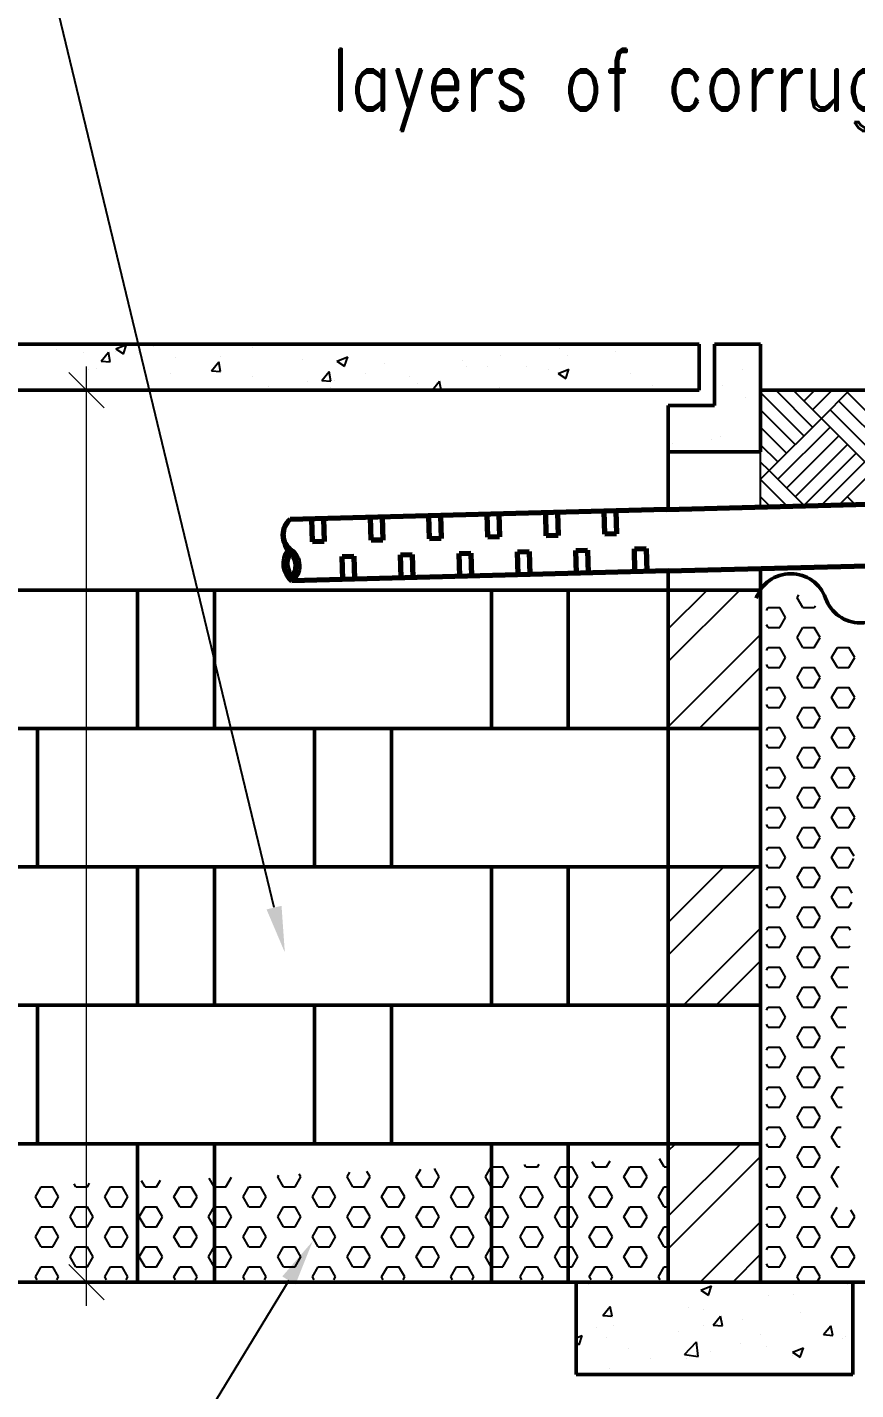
# Model space of a CAD drawing. Header units: inches. Extents: x 23 to 2032867, y 13 to 664695.
# Drawn here: x 1246951 to 1249156, y 499411 to 503039 of the extents above; entities that cross this region are included whole.
import ezdxf

# ---------------------------------------------------------------- set-up
doc = ezdxf.new("R2010")
doc.units = ezdxf.units.IN
doc.header["$MEASUREMENT"] = 0
for name, color, linetype, lineweight in [('DIMINT', 4, 'Continuous', 0), ('PIPES', 1, 'Continuous', 70), ('TXT2', 7, 'Continuous', 0), ('WALLS', 7, 'Continuous', 50)]:
    doc.layers.add(name, color=color, linetype=linetype, lineweight=lineweight)
doc.styles.add('TXT1', font='romand__.ttf', dxfattribs={"width": 0.8, "height": 100})

msp = doc.modelspace()

# ---------------------------------------------------------------- linework, layer by layer
for p, q in [((1247607.507, 500694.526), (1246956.715, 503398.71)), ((1249017.994, 501950.959), (1248902.689, 502066.264)), ((1249041.159, 501974.124), (1248942.877, 502072.406)), ((1249064.324, 501997.288), (1248989.206, 502072.406)), ((1248994.83, 502066.783), (1249000.453, 502072.406)), ((1249017.994, 502043.618), (1249046.782, 502072.406)), ((1249041.159, 502020.453), (1249093.112, 502072.406)), ((1249064.324, 501997.288), (1249139.442, 502072.406)), ((1249272.807, 501927.794), (1249133.819, 502066.783)), ((1249249.643, 501904.629), (1249110.654, 502043.618)), ((1248994.83, 501927.794), (1248902.689, 502019.935)), ((1248925.335, 501858.299), (1249064.324, 501997.288)), ((1249203.313, 501858.299), (1249064.324, 501997.288)), ((1249226.478, 501881.464), (1249087.489, 502020.453)), ((1248971.665, 501904.629), (1248902.689, 501973.605)), ((1248948.5, 501835.135), (1249087.489, 501974.124)), ((1248971.665, 501811.97), (1249110.654, 501950.959)), ((1248948.5, 501881.464), (1248902.689, 501927.275)), ((1248994.83, 501788.805), (1249133.819, 501927.794)), ((1248902.689, 501761.315), (1248902.689, 501908.606)), ((1248925.335, 501858.299), (1248902.689, 501880.946)), ((1249017.994, 501765.64), (1249156.983, 501904.629)), ((1249064.229, 501765.545), (1249180.148, 501881.464)), ((1248902.689, 501835.653), (1248925.335, 501858.299)), ((1249019.267, 501764.368), (1248925.335, 501858.299)), ((1249111.804, 501766.791), (1249203.313, 501858.299)), ((1248974.12, 501763.185), (1248902.689, 501834.616)), ((1248928.972, 501762.003), (1248902.689, 501788.286)), ((1249154.709, 501767.914), (1249133.819, 501788.805)), ((1248656.989, 501436.733), (1248760.312, 501540.056)), ((1248656.989, 501349.864), (1248847.181, 501540.056)), ((1248656.989, 501176.128), (1248902.689, 501421.828)), ((1248739.235, 501171.506), (1248902.689, 501334.96)), ((1248656.989, 500654.92), (1248805.025, 500802.956)), ((1248656.989, 500568.052), (1248891.893, 500802.956)), ((1248697.079, 500434.406), (1248902.689, 500640.016)), ((1248783.947, 500434.406), (1248902.689, 500553.148)), ((1247646.877, 499701.698), (1246989.058, 498620.025))]:
    msp.add_line(p, q)
at = {"color": 0}
for p, q in [((1247027.408, 502181.78), (1247027.408, 502181.78)), ((1247101.539, 502173.96), (1247101.539, 502173.96)), ((1247146.92, 502150.051), (1247166.662, 502173.578)), ((1247171.408, 502147.906), (1247166.674, 502173.575)), ((1247184.26, 502176.072), (1247184.26, 502176.072)), ((1247186.401, 502182.761), (1247215.074, 502193.768)), ((1247186.401, 502182.761), (1247206.771, 502169.022)), ((1247206.783, 502169.018), (1247215.086, 502193.764)), ((1247246.009, 502172.544), (1247246.009, 502172.544)), ((1247286.775, 502189.568), (1247286.775, 502189.568)), ((1247551.144, 502185.417), (1247551.144, 502185.417)), ((1248366.588, 502184.399), (1248366.588, 502184.399)), ((1248517.52, 502175.584), (1248517.52, 502175.584)), ((1248598.888, 502194.384), (1248598.888, 502194.384)), ((1247146.92, 502150.051), (1247171.397, 502147.91)), ((1247344.303, 502159.201), (1247344.303, 502159.201)), ((1247440.638, 502124.354), (1247460.38, 502147.881)), ((1247465.127, 502122.209), (1247460.392, 502147.877)), ((1247464.609, 502163.308), (1247464.609, 502163.308)), ((1247683.209, 502154.072), (1247683.209, 502154.072)), ((1247774.906, 502149.965), (1247803.578, 502160.972)), ((1247774.906, 502149.965), (1247795.275, 502136.226)), ((1247795.287, 502136.222), (1247803.59, 502160.967)), ((1247901.81, 502144.835), (1247901.81, 502144.835)), ((1248108.983, 502150.485), (1248108.983, 502150.485)), ((1248120.41, 502135.599), (1248120.41, 502135.599)), ((1248175.947, 502134.848), (1248175.947, 502134.848)), ((1248211.497, 502163.981), (1248211.497, 502163.981)), ((1248278.706, 502134.591), (1248278.706, 502134.591)), ((1248388.636, 502165.551), (1248388.636, 502165.551)), ((1247113.751, 502126.774), (1247113.751, 502126.774)), ((1247134.051, 502130.368), (1247134.051, 502130.368)), ((1247332.351, 502117.538), (1247332.351, 502117.538)), ((1247440.638, 502124.354), (1247465.115, 502122.213)), ((1247550.951, 502108.302), (1247550.951, 502108.302)), ((1247695.272, 502096.019), (1247695.272, 502096.019)), ((1247734.356, 502098.657), (1247754.098, 502122.184)), ((1247734.356, 502098.657), (1247758.833, 502096.516)), ((1247758.845, 502096.512), (1247754.11, 502122.18)), ((1247769.552, 502099.066), (1247769.552, 502099.066)), ((1247850.363, 502116.437), (1247850.363, 502116.437)), ((1247969.106, 502108.632), (1247969.106, 502108.632)), ((1248028.074, 502072.96), (1248047.816, 502096.487)), ((1248052.269, 502072.406), (1248047.828, 502096.483)), ((1248339.01, 502126.363), (1248339.01, 502126.363)), ((1248363.41, 502117.169), (1248392.083, 502128.176)), ((1248363.41, 502117.169), (1248383.78, 502103.43)), ((1248383.791, 502103.425), (1248392.095, 502128.171)), ((1248557.61, 502117.127), (1248557.61, 502117.127)), ((1248854.457, 502126.665), (1248854.457, 502126.665)), ((1247147.392, 502072.406), (1247149.528, 502074.632)), ((1247149.798, 502072.406), (1247149.54, 502074.627)), ((1247592.758, 502082.522), (1247592.758, 502082.522)), ((1247758.854, 502079.799), (1247758.854, 502079.799)), ((1247988.152, 502089.829), (1247988.152, 502089.829)), ((1248028.074, 502072.96), (1248034.409, 502072.406)), ((1248039.891, 502093.598), (1248039.891, 502093.598)), ((1248206.752, 502080.593), (1248206.752, 502080.593)), ((1248615.643, 502085.672), (1248615.643, 502085.672)), ((1248800.75, 502084.28), (1248800.75, 502084.28)), ((1248862.553, 502052.884), (1248862.553, 502052.884)), ((1248667.359, 501929.338), (1248667.359, 501929.338)), ((1248772.035, 501942.365), (1248772.035, 501942.365)), ((1248795.77, 501947.96), (1248795.77, 501947.96)), ((1248999.506, 501519.989), (1249004.075, 501527.904)), ((1249014.862, 501493.392), (1248999.506, 501519.989)), ((1248918.22, 501485.589), (1248922.725, 501493.392)), ((1248922.725, 501493.392), (1248953.437, 501493.392)), ((1248968.793, 501466.794), (1248953.437, 501493.392)), ((1249014.862, 501493.392), (1249045.575, 501493.392)), ((1249045.575, 501493.392), (1249048.437, 501498.348)), ((1248922.725, 501440.196), (1248918.22, 501447.998)), ((1248953.437, 501440.196), (1248968.793, 501466.794)), ((1248922.725, 501440.196), (1248953.437, 501440.196)), ((1248999.506, 501413.598), (1249014.862, 501440.196)), ((1249014.862, 501387), (1248999.506, 501413.598)), ((1249014.862, 501440.196), (1249045.575, 501440.196)), ((1249060.931, 501413.598), (1249045.575, 501440.196)), ((1249045.575, 501387), (1249060.931, 501413.598)), ((1248918.22, 501379.198), (1248922.725, 501387)), ((1248922.725, 501387), (1248953.437, 501387)), ((1248968.793, 501360.402), (1248953.437, 501387)), ((1249014.862, 501387), (1249045.575, 501387)), ((1249091.643, 501360.402), (1249107, 501387)), ((1249107, 501387), (1249137.712, 501387)), ((1249153.068, 501360.402), (1249137.712, 501387)), ((1248922.725, 501333.805), (1248918.22, 501341.607)), ((1248922.725, 501333.805), (1248953.437, 501333.805)), ((1248953.437, 501333.805), (1248968.793, 501360.402)), ((1248999.506, 501307.207), (1249014.862, 501333.805)), ((1249014.862, 501333.805), (1249045.575, 501333.805)), ((1249060.931, 501307.207), (1249045.575, 501333.805)), ((1249107, 501333.805), (1249091.643, 501360.402)), ((1249107, 501333.805), (1249137.712, 501333.805)), ((1249137.712, 501333.805), (1249153.068, 501360.402)), ((1249014.862, 501280.609), (1248999.506, 501307.207)), ((1249045.575, 501280.609), (1249060.931, 501307.207)), ((1248918.22, 501272.807), (1248922.725, 501280.609)), ((1248922.725, 501280.609), (1248953.437, 501280.609)), ((1248968.793, 501254.011), (1248953.437, 501280.609)), ((1249014.862, 501280.609), (1249045.575, 501280.609)), ((1249091.643, 501254.011), (1249107, 501280.609)), ((1249107, 501280.609), (1249137.712, 501280.609)), ((1249153.068, 501254.011), (1249137.712, 501280.609)), ((1248922.725, 501227.413), (1248918.22, 501235.215)), ((1248922.725, 501227.413), (1248953.437, 501227.413)), ((1248953.437, 501227.413), (1248968.793, 501254.011)), ((1248999.506, 501200.816), (1249014.862, 501227.413)), ((1249014.862, 501227.413), (1249045.575, 501227.413)), ((1249060.931, 501200.816), (1249045.575, 501227.413)), ((1249107, 501227.413), (1249091.643, 501254.011)), ((1249107, 501227.413), (1249137.712, 501227.413)), ((1249137.712, 501227.413), (1249153.068, 501254.011)), ((1249014.862, 501174.218), (1248999.506, 501200.816)), ((1249045.575, 501174.218), (1249060.931, 501200.816)), ((1248918.22, 501166.416), (1248922.725, 501174.218)), ((1248922.725, 501174.218), (1248953.437, 501174.218)), ((1248968.793, 501147.62), (1248953.437, 501174.218)), ((1249014.862, 501174.218), (1249045.575, 501174.218)), ((1249091.643, 501147.62), (1249107, 501174.218)), ((1249107, 501174.218), (1249137.712, 501174.218)), ((1249153.068, 501147.62), (1249137.712, 501174.218)), ((1248922.725, 501121.022), (1248918.22, 501128.824)), ((1248922.725, 501121.022), (1248953.437, 501121.022)), ((1248953.437, 501121.022), (1248968.793, 501147.62)), ((1248999.506, 501094.424), (1249014.862, 501121.022)), ((1249014.862, 501121.022), (1249045.575, 501121.022)), ((1249060.931, 501094.424), (1249045.575, 501121.022)), ((1249107, 501121.022), (1249091.643, 501147.62)), ((1249107, 501121.022), (1249137.712, 501121.022)), ((1249137.712, 501121.022), (1249153.068, 501147.62)), ((1249014.862, 501067.827), (1248999.506, 501094.424)), ((1249045.575, 501067.827), (1249060.931, 501094.424)), ((1248918.22, 501060.025), (1248922.725, 501067.827)), ((1248922.725, 501067.827), (1248953.437, 501067.827)), ((1248968.793, 501041.229), (1248953.437, 501067.827)), ((1249014.862, 501067.827), (1249045.575, 501067.827)), ((1249091.643, 501041.229), (1249107, 501067.827)), ((1249107, 501067.827), (1249137.712, 501067.827)), ((1249153.068, 501041.229), (1249137.712, 501067.827)), ((1248922.725, 501014.631), (1248918.22, 501022.433)), ((1248922.725, 501014.631), (1248953.437, 501014.631)), ((1248953.437, 501014.631), (1248968.793, 501041.229)), ((1248999.506, 500988.033), (1249014.862, 501014.631)), ((1249014.862, 501014.631), (1249045.575, 501014.631)), ((1249060.931, 500988.033), (1249045.575, 501014.631)), ((1249107, 501014.631), (1249091.643, 501041.229)), ((1249107, 501014.631), (1249137.712, 501014.631)), ((1249137.712, 501014.631), (1249153.068, 501041.229)), ((1249014.862, 500961.435), (1248999.506, 500988.033)), ((1249045.575, 500961.435), (1249060.931, 500988.033)), ((1248918.22, 500953.633), (1248922.725, 500961.435)), ((1248922.725, 500961.435), (1248953.437, 500961.435)), ((1248968.793, 500934.838), (1248953.437, 500961.435)), ((1248953.437, 500908.24), (1248968.793, 500934.838)), ((1249014.862, 500961.435), (1249045.575, 500961.435)), ((1249091.643, 500934.838), (1249107, 500961.435)), ((1249107, 500908.24), (1249091.643, 500934.838)), ((1249107, 500961.435), (1249137.712, 500961.435)), ((1249153.068, 500934.838), (1249137.712, 500961.435)), ((1249137.712, 500908.24), (1249153.068, 500934.838)), ((1248922.725, 500908.24), (1248918.22, 500916.042)), ((1248922.725, 500908.24), (1248953.437, 500908.24)), ((1248999.506, 500881.642), (1249014.862, 500908.24)), ((1249014.862, 500908.24), (1249045.575, 500908.24)), ((1249060.931, 500881.642), (1249045.575, 500908.24)), ((1249107, 500908.24), (1249137.712, 500908.24)), ((1249014.862, 500855.044), (1248999.506, 500881.642)), ((1249045.575, 500855.044), (1249060.931, 500881.642)), ((1248918.22, 500847.242), (1248922.725, 500855.044)), ((1248922.725, 500855.044), (1248953.437, 500855.044)), ((1248968.793, 500828.446), (1248953.437, 500855.044)), ((1248953.437, 500801.849), (1248968.793, 500828.446)), ((1249014.862, 500855.044), (1249045.575, 500855.044)), ((1249091.643, 500828.446), (1249107, 500855.044)), ((1249107, 500801.849), (1249091.643, 500828.446)), ((1249107, 500855.044), (1249137.712, 500855.044)), ((1249151.428, 500831.288), (1249137.712, 500855.044)), ((1248922.725, 500801.849), (1248918.22, 500809.651)), ((1248922.725, 500801.849), (1248953.437, 500801.849)), ((1248999.506, 500775.251), (1249014.862, 500801.849)), ((1249014.862, 500801.849), (1249045.575, 500801.849)), ((1249060.931, 500775.251), (1249045.575, 500801.849)), ((1249107, 500801.849), (1249137.712, 500801.849)), ((1249137.712, 500801.849), (1249151.132, 500825.093)), ((1249014.862, 500748.653), (1248999.506, 500775.251)), ((1249045.575, 500748.653), (1249060.931, 500775.251)), ((1248918.22, 500740.851), (1248922.725, 500748.653)), ((1248922.725, 500748.653), (1248953.437, 500748.653)), ((1248968.793, 500722.055), (1248953.437, 500748.653)), ((1248953.437, 500695.457), (1248968.793, 500722.055)), ((1249014.862, 500748.653), (1249045.575, 500748.653)), ((1249091.643, 500722.055), (1249107, 500748.653)), ((1249107, 500695.457), (1249091.643, 500722.055)), ((1249107, 500748.653), (1249137.712, 500748.653)), ((1249146.738, 500733.021), (1249137.712, 500748.653)), ((1248922.725, 500695.457), (1248918.22, 500703.259)), ((1248922.725, 500695.457), (1248953.437, 500695.457)), ((1248999.506, 500668.86), (1249014.862, 500695.457)), ((1249014.862, 500695.457), (1249045.575, 500695.457)), ((1249060.931, 500668.86), (1249045.575, 500695.457)), ((1249107, 500695.457), (1249137.712, 500695.457)), ((1249137.712, 500695.457), (1249145.596, 500709.113)), ((1249014.862, 500642.262), (1248999.506, 500668.86)), ((1249045.575, 500642.262), (1249060.931, 500668.86)), ((1248918.22, 500634.46), (1248922.725, 500642.262)), ((1248922.725, 500642.262), (1248953.437, 500642.262)), ((1248968.793, 500615.664), (1248953.437, 500642.262)), ((1248953.437, 500589.066), (1248968.793, 500615.664)), ((1249014.862, 500642.262), (1249045.575, 500642.262)), ((1249091.643, 500615.664), (1249107, 500642.262)), ((1249107, 500589.066), (1249091.643, 500615.664)), ((1249107, 500642.262), (1249137.712, 500642.262)), ((1249142.047, 500634.753), (1249137.712, 500642.262)), ((1248922.725, 500589.066), (1248918.22, 500596.868)), ((1248922.725, 500589.066), (1248953.437, 500589.066)), ((1248999.506, 500562.468), (1249014.862, 500589.066)), ((1249014.862, 500589.066), (1249045.575, 500589.066)), ((1249060.931, 500562.468), (1249045.575, 500589.066)), ((1249107, 500589.066), (1249137.712, 500589.066)), ((1249137.712, 500589.066), (1249140.061, 500593.134)), ((1248918.22, 500528.068), (1248922.725, 500535.871)), ((1248922.725, 500535.871), (1248953.437, 500535.871)), ((1248968.793, 500509.273), (1248953.437, 500535.871)), ((1249014.862, 500535.871), (1248999.506, 500562.468)), ((1249014.862, 500535.871), (1249045.575, 500535.871)), ((1249045.575, 500535.871), (1249060.931, 500562.468)), ((1249091.643, 500509.273), (1249107, 500535.871)), ((1249107, 500535.871), (1249137.328, 500535.871)), ((1248953.437, 500482.675), (1248968.793, 500509.273)), ((1249107, 500482.675), (1249091.643, 500509.273)), ((1248922.725, 500482.675), (1248918.22, 500490.477)), ((1248922.725, 500482.675), (1248953.437, 500482.675)), ((1248999.506, 500456.077), (1249014.862, 500482.675)), ((1249014.862, 500482.675), (1249045.575, 500482.675)), ((1249060.931, 500456.077), (1249045.575, 500482.675)), ((1249107, 500482.675), (1249134.789, 500482.675)), ((1248918.22, 500421.677), (1248922.725, 500429.479)), ((1248922.725, 500429.479), (1248953.437, 500429.479)), ((1248968.793, 500402.881), (1248953.437, 500429.479)), ((1249014.862, 500429.479), (1248999.506, 500456.077)), ((1249014.862, 500429.479), (1249045.575, 500429.479)), ((1249045.575, 500429.479), (1249060.931, 500456.077)), ((1249091.643, 500402.881), (1249107, 500429.479)), ((1249107, 500429.479), (1249132.25, 500429.479)), ((1248953.437, 500376.284), (1248968.793, 500402.881)), ((1249107, 500376.284), (1249091.643, 500402.881)), ((1248922.725, 500376.284), (1248918.22, 500384.086)), ((1248922.725, 500376.284), (1248953.437, 500376.284)), ((1248999.506, 500349.686), (1249014.862, 500376.284)), ((1249014.862, 500376.284), (1249045.575, 500376.284)), ((1249060.931, 500349.686), (1249045.575, 500376.284)), ((1249107, 500376.284), (1249129.71, 500376.284)), ((1248918.22, 500315.286), (1248922.725, 500323.088)), ((1248922.725, 500323.088), (1248953.437, 500323.088)), ((1248968.793, 500296.49), (1248953.437, 500323.088)), ((1249014.862, 500323.088), (1248999.506, 500349.686)), ((1249014.862, 500323.088), (1249045.575, 500323.088)), ((1249045.575, 500323.088), (1249060.931, 500349.686)), ((1249091.643, 500296.49), (1249107, 500323.088)), ((1249107, 500323.088), (1249127.171, 500323.088)), ((1248953.437, 500269.892), (1248968.793, 500296.49)), ((1249107, 500269.892), (1249091.643, 500296.49)), ((1248922.725, 500269.892), (1248918.22, 500277.694)), ((1248922.725, 500269.892), (1248953.437, 500269.892)), ((1248999.506, 500243.295), (1249014.862, 500269.892)), ((1249014.862, 500269.892), (1249045.575, 500269.892)), ((1249060.931, 500243.295), (1249045.575, 500269.892)), ((1249107, 500269.892), (1249124.632, 500269.892)), ((1248918.22, 500208.895), (1248922.725, 500216.697)), ((1248922.725, 500216.697), (1248953.437, 500216.697)), ((1248968.793, 500190.099), (1248953.437, 500216.697)), ((1249014.862, 500216.697), (1248999.506, 500243.295)), ((1249014.862, 500216.697), (1249045.575, 500216.697)), ((1249045.575, 500216.697), (1249060.931, 500243.295)), ((1249091.643, 500190.099), (1249107, 500216.697)), ((1249107, 500216.697), (1249122.093, 500216.697)), ((1248953.437, 500163.501), (1248968.793, 500190.099)), ((1249107, 500163.501), (1249091.643, 500190.099)), ((1248922.725, 500163.501), (1248918.22, 500171.303)), ((1248922.725, 500163.501), (1248953.437, 500163.501)), ((1248999.506, 500136.903), (1249014.862, 500163.501)), ((1249014.862, 500110.306), (1248999.506, 500136.903)), ((1249014.862, 500163.501), (1249045.575, 500163.501)), ((1249060.931, 500136.903), (1249045.575, 500163.501)), ((1249045.575, 500110.306), (1249060.931, 500136.903)), ((1249107, 500163.501), (1249119.554, 500163.501)), ((1248918.22, 500102.504), (1248922.725, 500110.306)), ((1248922.725, 500110.306), (1248953.437, 500110.306)), ((1248968.793, 500083.708), (1248953.437, 500110.306)), ((1249014.862, 500110.306), (1249045.575, 500110.306)), ((1249091.643, 500083.708), (1249107, 500110.306)), ((1249107, 500110.306), (1249117.015, 500110.306)), ((1248656.989, 499873.107), (1248849.738, 500065.856)), ((1248656.989, 500046.843), (1248676.002, 500065.856)), ((1248922.725, 500057.11), (1248918.22, 500064.912)), ((1248953.437, 500057.11), (1248968.793, 500083.708)), ((1249107, 500057.11), (1249091.643, 500083.708)), ((1248656.989, 499786.239), (1248902.689, 500031.939)), ((1248922.725, 500057.11), (1248953.437, 500057.11)), ((1248999.506, 500030.512), (1249014.862, 500057.11)), ((1249014.862, 500003.914), (1248999.506, 500030.512)), ((1249014.862, 500057.11), (1249045.575, 500057.11)), ((1249060.931, 500030.512), (1249045.575, 500057.11)), ((1249045.575, 500003.914), (1249060.931, 500030.512)), ((1249107, 500057.11), (1249114.476, 500057.11)), ((1247863.143, 499977.317), (1247854.501, 499992.285)), ((1247985.993, 499977.317), (1247998.166, 499998.4)), ((1248047.418, 499977.317), (1248034.356, 499999.941)), ((1248170.268, 499977.317), (1248185.625, 500003.914)), ((1248185.625, 500003.914), (1248216.337, 500003.914)), ((1248231.693, 499977.317), (1248216.337, 500003.914)), ((1248277.762, 500003.914), (1248274.163, 500010.149)), ((1248277.762, 500003.914), (1248308.475, 500003.914)), ((1248308.475, 500003.914), (1248313.029, 500011.803)), ((1248354.543, 499977.317), (1248369.9, 500003.914)), ((1248369.9, 500003.914), (1248400.612, 500003.914)), ((1248415.968, 499977.317), (1248400.612, 500003.914)), ((1248462.037, 500003.914), (1248454.017, 500017.805)), ((1248462.037, 500003.914), (1248492.75, 500003.914)), ((1248492.75, 500003.914), (1248501.947, 500019.845)), ((1248538.818, 499977.317), (1248554.175, 500003.914)), ((1248554.175, 500003.914), (1248584.887, 500003.914)), ((1248600.243, 499977.317), (1248584.887, 500003.914)), ((1248646.312, 500003.914), (1248633.872, 500025.461)), ((1248646.312, 500003.914), (1248651.226, 500003.914)), ((1248918.22, 499996.112), (1248922.725, 500003.914)), ((1248922.725, 500003.914), (1248953.437, 500003.914)), ((1248968.793, 499977.317), (1248953.437, 500003.914)), ((1249014.862, 500003.914), (1249045.575, 500003.914)), ((1249091.643, 499977.317), (1249107, 500003.914)), ((1249107, 500003.914), (1249111.937, 500003.914)), ((1247079.975, 499950.719), (1247075.131, 499959.109)), ((1247110.687, 499950.719), (1247116.549, 499960.872)), ((1247264.25, 499950.719), (1247254.986, 499966.765)), ((1247294.962, 499950.719), (1247305.467, 499968.913)), ((1247448.525, 499950.719), (1247434.84, 499974.421)), ((1247479.237, 499950.719), (1247494.385, 499976.955)), ((1247617.443, 499977.317), (1247620.33, 499982.317)), ((1247632.8, 499950.719), (1247617.443, 499977.317)), ((1247663.512, 499950.719), (1247678.868, 499977.317)), ((1247678.868, 499977.317), (1247674.647, 499984.629)), ((1247801.718, 499977.317), (1247809.248, 499990.358)), ((1247817.075, 499950.719), (1247801.718, 499977.317)), ((1247847.787, 499950.719), (1247863.143, 499977.317)), ((1248001.35, 499950.719), (1247985.993, 499977.317)), ((1248032.062, 499950.719), (1248047.418, 499977.317)), ((1248185.625, 499950.719), (1248170.268, 499977.317)), ((1248216.337, 499950.719), (1248231.693, 499977.317)), ((1248369.9, 499950.719), (1248354.543, 499977.317)), ((1248400.612, 499950.719), (1248415.968, 499977.317)), ((1248554.175, 499950.719), (1248538.818, 499977.317)), ((1248584.887, 499950.719), (1248600.243, 499977.317)), ((1248922.725, 499950.719), (1248918.22, 499958.521)), ((1248953.437, 499950.719), (1248968.793, 499977.317)), ((1249107, 499950.719), (1249091.643, 499977.317)), ((1246972.481, 499924.121), (1246987.837, 499950.719)), ((1246987.837, 499897.523), (1246972.481, 499924.121)), ((1246987.837, 499950.719), (1247018.55, 499950.719)), ((1247033.906, 499924.121), (1247018.55, 499950.719)), ((1247018.55, 499897.523), (1247033.906, 499924.121)), ((1247079.975, 499950.719), (1247110.687, 499950.719)), ((1247156.756, 499924.121), (1247172.112, 499950.719)), ((1247172.112, 499897.523), (1247156.756, 499924.121)), ((1247172.112, 499950.719), (1247202.825, 499950.719)), ((1247218.181, 499924.121), (1247202.825, 499950.719)), ((1247202.825, 499897.523), (1247218.181, 499924.121)), ((1247264.25, 499950.719), (1247294.962, 499950.719)), ((1247341.031, 499924.121), (1247356.387, 499950.719)), ((1247356.387, 499897.523), (1247341.031, 499924.121)), ((1247356.387, 499950.719), (1247387.1, 499950.719)), ((1247402.456, 499924.121), (1247387.1, 499950.719)), ((1247387.1, 499897.523), (1247402.456, 499924.121)), ((1247448.525, 499950.719), (1247479.237, 499950.719)), ((1247525.306, 499924.121), (1247540.662, 499950.719)), ((1247540.662, 499897.523), (1247525.306, 499924.121)), ((1247540.662, 499950.719), (1247571.375, 499950.719)), ((1247586.731, 499924.121), (1247571.375, 499950.719)), ((1247571.375, 499897.523), (1247586.731, 499924.121)), ((1247632.8, 499950.719), (1247663.512, 499950.719)), ((1247709.581, 499924.121), (1247724.937, 499950.719)), ((1247724.937, 499897.523), (1247709.581, 499924.121)), ((1247724.937, 499950.719), (1247755.65, 499950.719)), ((1247771.006, 499924.121), (1247755.65, 499950.719)), ((1247755.65, 499897.523), (1247771.006, 499924.121)), ((1247817.075, 499950.719), (1247847.787, 499950.719)), ((1247893.856, 499924.121), (1247909.212, 499950.719)), ((1247909.212, 499897.523), (1247893.856, 499924.121)), ((1247909.212, 499950.719), (1247939.925, 499950.719)), ((1247955.281, 499924.121), (1247939.925, 499950.719)), ((1247939.925, 499897.523), (1247955.281, 499924.121)), ((1248001.35, 499950.719), (1248032.062, 499950.719)), ((1248078.131, 499924.121), (1248093.487, 499950.719)), ((1248093.487, 499897.523), (1248078.131, 499924.121)), ((1248093.487, 499950.719), (1248124.2, 499950.719)), ((1248139.556, 499924.121), (1248124.2, 499950.719)), ((1248124.2, 499897.523), (1248139.556, 499924.121)), ((1248185.625, 499950.719), (1248216.337, 499950.719)), ((1248262.406, 499924.121), (1248277.762, 499950.719)), ((1248277.762, 499897.523), (1248262.406, 499924.121)), ((1248277.762, 499950.719), (1248308.475, 499950.719)), ((1248323.831, 499924.121), (1248308.475, 499950.719)), ((1248308.475, 499897.523), (1248323.831, 499924.121)), ((1248369.9, 499950.719), (1248400.612, 499950.719)), ((1248446.681, 499924.121), (1248462.037, 499950.719)), ((1248462.037, 499897.523), (1248446.681, 499924.121)), ((1248462.037, 499950.719), (1248492.75, 499950.719)), ((1248508.106, 499924.121), (1248492.75, 499950.719)), ((1248492.75, 499897.523), (1248508.106, 499924.121)), ((1248554.175, 499950.719), (1248584.887, 499950.719)), ((1248630.956, 499924.121), (1248646.312, 499950.719)), ((1248646.312, 499897.523), (1248630.956, 499924.121)), ((1248646.312, 499950.719), (1248651.226, 499950.719)), ((1248922.725, 499950.719), (1248953.437, 499950.719)), ((1248999.506, 499924.121), (1249014.862, 499950.719)), ((1249014.862, 499897.523), (1248999.506, 499924.121)), ((1249014.862, 499950.719), (1249045.575, 499950.719)), ((1249060.931, 499924.121), (1249045.575, 499950.719)), ((1249045.575, 499897.523), (1249060.931, 499924.121)), ((1249107, 499950.719), (1249109.398, 499950.719)), ((1246987.837, 499897.523), (1247018.55, 499897.523)), ((1247064.618, 499870.925), (1247079.975, 499897.523)), ((1247079.975, 499897.523), (1247110.687, 499897.523)), ((1247126.043, 499870.925), (1247110.687, 499897.523)), ((1247172.112, 499897.523), (1247202.825, 499897.523)), ((1247248.893, 499870.925), (1247264.25, 499897.523)), ((1247264.25, 499897.523), (1247294.962, 499897.523)), ((1247310.318, 499870.925), (1247294.962, 499897.523)), ((1247356.387, 499897.523), (1247387.1, 499897.523)), ((1247433.168, 499870.925), (1247448.525, 499897.523)), ((1247448.525, 499897.523), (1247479.237, 499897.523)), ((1247494.593, 499870.925), (1247479.237, 499897.523)), ((1247540.662, 499897.523), (1247571.375, 499897.523)), ((1247617.443, 499870.925), (1247632.8, 499897.523)), ((1247632.8, 499897.523), (1247663.512, 499897.523)), ((1247678.868, 499870.925), (1247663.512, 499897.523)), ((1247724.937, 499897.523), (1247755.65, 499897.523)), ((1247801.718, 499870.925), (1247817.075, 499897.523)), ((1247817.075, 499897.523), (1247847.787, 499897.523)), ((1247863.143, 499870.925), (1247847.787, 499897.523)), ((1247909.212, 499897.523), (1247939.925, 499897.523)), ((1247985.993, 499870.925), (1248001.35, 499897.523)), ((1248001.35, 499897.523), (1248032.062, 499897.523)), ((1248047.418, 499870.925), (1248032.062, 499897.523)), ((1248093.487, 499897.523), (1248124.2, 499897.523)), ((1248170.268, 499870.925), (1248185.625, 499897.523)), ((1248185.625, 499897.523), (1248216.337, 499897.523)), ((1248231.693, 499870.925), (1248216.337, 499897.523)), ((1248277.762, 499897.523), (1248308.475, 499897.523)), ((1248354.543, 499870.925), (1248369.9, 499897.523)), ((1248369.9, 499897.523), (1248400.612, 499897.523)), ((1248415.968, 499870.925), (1248400.612, 499897.523)), ((1248462.037, 499897.523), (1248492.75, 499897.523)), ((1248538.818, 499870.925), (1248554.175, 499897.523)), ((1248554.175, 499897.523), (1248584.887, 499897.523)), ((1248600.243, 499870.925), (1248584.887, 499897.523)), ((1248646.312, 499897.523), (1248651.226, 499897.523)), ((1248918.22, 499889.721), (1248922.725, 499897.523)), ((1248922.725, 499897.523), (1248953.437, 499897.523)), ((1248968.793, 499870.925), (1248953.437, 499897.523)), ((1249014.862, 499897.523), (1249045.575, 499897.523)), ((1249091.643, 499870.925), (1249106.847, 499897.258)), ((1249153.068, 499870.925), (1249142.463, 499889.294)), ((1247079.975, 499844.328), (1247064.618, 499870.925)), ((1247110.687, 499844.328), (1247126.043, 499870.925)), ((1247264.25, 499844.328), (1247248.893, 499870.925)), ((1247294.962, 499844.328), (1247310.318, 499870.925)), ((1247448.525, 499844.328), (1247433.168, 499870.925)), ((1247479.237, 499844.328), (1247494.593, 499870.925)), ((1247632.8, 499844.328), (1247617.443, 499870.925)), ((1247663.512, 499844.328), (1247678.868, 499870.925)), ((1247817.075, 499844.328), (1247801.718, 499870.925)), ((1247847.787, 499844.328), (1247863.143, 499870.925)), ((1248001.35, 499844.328), (1247985.993, 499870.925)), ((1248032.062, 499844.328), (1248047.418, 499870.925)), ((1248185.625, 499844.328), (1248170.268, 499870.925)), ((1248216.337, 499844.328), (1248231.693, 499870.925)), ((1248369.9, 499844.328), (1248354.543, 499870.925)), ((1248400.612, 499844.328), (1248415.968, 499870.925)), ((1248554.175, 499844.328), (1248538.818, 499870.925)), ((1248584.887, 499844.328), (1248600.243, 499870.925)), ((1248741.792, 499697.306), (1248902.689, 499858.203)), ((1248922.725, 499844.328), (1248918.22, 499852.13)), ((1248953.437, 499844.328), (1248968.793, 499870.925)), ((1249107, 499844.328), (1249091.643, 499870.925)), ((1249137.712, 499844.328), (1249153.068, 499870.925)), ((1246972.481, 499817.73), (1246987.837, 499844.328)), ((1246987.837, 499791.132), (1246972.481, 499817.73)), ((1246987.837, 499844.328), (1247018.55, 499844.328)), ((1247033.906, 499817.73), (1247018.55, 499844.328)), ((1247018.55, 499791.132), (1247033.906, 499817.73)), ((1247079.975, 499844.328), (1247110.687, 499844.328)), ((1247156.756, 499817.73), (1247172.112, 499844.328)), ((1247172.112, 499791.132), (1247156.756, 499817.73)), ((1247172.112, 499844.328), (1247202.825, 499844.328)), ((1247218.181, 499817.73), (1247202.825, 499844.328)), ((1247202.825, 499791.132), (1247218.181, 499817.73)), ((1247264.25, 499844.328), (1247294.962, 499844.328)), ((1247341.031, 499817.73), (1247356.387, 499844.328)), ((1247356.387, 499791.132), (1247341.031, 499817.73)), ((1247356.387, 499844.328), (1247387.1, 499844.328)), ((1247402.456, 499817.73), (1247387.1, 499844.328)), ((1247387.1, 499791.132), (1247402.456, 499817.73)), ((1247448.525, 499844.328), (1247479.237, 499844.328)), ((1247525.306, 499817.73), (1247540.662, 499844.328)), ((1247540.662, 499791.132), (1247525.306, 499817.73)), ((1247540.662, 499844.328), (1247571.375, 499844.328)), ((1247586.731, 499817.73), (1247571.375, 499844.328)), ((1247571.375, 499791.132), (1247586.731, 499817.73)), ((1247632.8, 499844.328), (1247663.512, 499844.328)), ((1247709.581, 499817.73), (1247724.937, 499844.328)), ((1247724.937, 499791.132), (1247709.581, 499817.73)), ((1247724.937, 499844.328), (1247755.65, 499844.328)), ((1247771.006, 499817.73), (1247755.65, 499844.328)), ((1247755.65, 499791.132), (1247771.006, 499817.73)), ((1247817.075, 499844.328), (1247847.787, 499844.328)), ((1247893.856, 499817.73), (1247909.212, 499844.328)), ((1247909.212, 499791.132), (1247893.856, 499817.73)), ((1247909.212, 499844.328), (1247939.925, 499844.328)), ((1247955.281, 499817.73), (1247939.925, 499844.328)), ((1247939.925, 499791.132), (1247955.281, 499817.73)), ((1248001.35, 499844.328), (1248032.062, 499844.328)), ((1248078.131, 499817.73), (1248093.487, 499844.328)), ((1248093.487, 499791.132), (1248078.131, 499817.73)), ((1248093.487, 499844.328), (1248124.2, 499844.328)), ((1248139.556, 499817.73), (1248124.2, 499844.328)), ((1248124.2, 499791.132), (1248139.556, 499817.73)), ((1248185.625, 499844.328), (1248216.337, 499844.328)), ((1248262.406, 499817.73), (1248277.762, 499844.328)), ((1248277.762, 499791.132), (1248262.406, 499817.73)), ((1248277.762, 499844.328), (1248308.475, 499844.328)), ((1248323.831, 499817.73), (1248308.475, 499844.328)), ((1248308.475, 499791.132), (1248323.831, 499817.73)), ((1248369.9, 499844.328), (1248400.612, 499844.328)), ((1248446.681, 499817.73), (1248462.037, 499844.328)), ((1248462.037, 499791.132), (1248446.681, 499817.73)), ((1248462.037, 499844.328), (1248492.75, 499844.328)), ((1248508.106, 499817.73), (1248492.75, 499844.328)), ((1248492.75, 499791.132), (1248508.106, 499817.73)), ((1248554.175, 499844.328), (1248584.887, 499844.328)), ((1248630.956, 499817.73), (1248646.312, 499844.328)), ((1248646.312, 499791.132), (1248630.956, 499817.73)), ((1248646.312, 499844.328), (1248651.226, 499844.328)), ((1248922.725, 499844.328), (1248953.437, 499844.328)), ((1248999.506, 499817.73), (1249014.862, 499844.328)), ((1249014.862, 499791.132), (1248999.506, 499817.73)), ((1249014.862, 499844.328), (1249045.575, 499844.328)), ((1249060.931, 499817.73), (1249045.575, 499844.328)), ((1249045.575, 499791.132), (1249060.931, 499817.73)), ((1249107, 499844.328), (1249137.712, 499844.328)), ((1246987.837, 499791.132), (1247018.55, 499791.132)), ((1247064.618, 499764.534), (1247079.975, 499791.132)), ((1247079.975, 499791.132), (1247110.687, 499791.132)), ((1247126.043, 499764.534), (1247110.687, 499791.132)), ((1247172.112, 499791.132), (1247202.825, 499791.132)), ((1247248.893, 499764.534), (1247264.25, 499791.132)), ((1247264.25, 499791.132), (1247294.962, 499791.132)), ((1247310.318, 499764.534), (1247294.962, 499791.132)), ((1247356.387, 499791.132), (1247387.1, 499791.132)), ((1247433.168, 499764.534), (1247448.525, 499791.132)), ((1247448.525, 499791.132), (1247479.237, 499791.132)), ((1247494.593, 499764.534), (1247479.237, 499791.132)), ((1247540.662, 499791.132), (1247571.375, 499791.132)), ((1247617.443, 499764.534), (1247632.8, 499791.132)), ((1247632.8, 499791.132), (1247663.512, 499791.132)), ((1247678.868, 499764.534), (1247663.512, 499791.132)), ((1247724.937, 499791.132), (1247755.65, 499791.132)), ((1247801.718, 499764.534), (1247817.075, 499791.132)), ((1247817.075, 499791.132), (1247847.787, 499791.132)), ((1247863.143, 499764.534), (1247847.787, 499791.132)), ((1247909.212, 499791.132), (1247939.925, 499791.132)), ((1247985.993, 499764.534), (1248001.35, 499791.132)), ((1248001.35, 499791.132), (1248032.062, 499791.132)), ((1248047.418, 499764.534), (1248032.062, 499791.132)), ((1248093.487, 499791.132), (1248124.2, 499791.132)), ((1248170.268, 499764.534), (1248185.625, 499791.132)), ((1248185.625, 499791.132), (1248216.337, 499791.132)), ((1248231.693, 499764.534), (1248216.337, 499791.132)), ((1248277.762, 499791.132), (1248308.475, 499791.132)), ((1248354.543, 499764.534), (1248369.9, 499791.132)), ((1248369.9, 499791.132), (1248400.612, 499791.132)), ((1248415.968, 499764.534), (1248400.612, 499791.132)), ((1248462.037, 499791.132), (1248492.75, 499791.132)), ((1248538.818, 499764.534), (1248554.175, 499791.132)), ((1248554.175, 499791.132), (1248584.887, 499791.132)), ((1248600.243, 499764.534), (1248584.887, 499791.132)), ((1248646.312, 499791.132), (1248651.226, 499791.132)), ((1248918.22, 499783.33), (1248922.725, 499791.132)), ((1248922.725, 499791.132), (1248953.437, 499791.132)), ((1248968.793, 499764.534), (1248953.437, 499791.132)), ((1249014.862, 499791.132), (1249045.575, 499791.132)), ((1249091.643, 499764.534), (1249107, 499791.132)), ((1249107, 499791.132), (1249137.712, 499791.132)), ((1249153.068, 499764.534), (1249137.712, 499791.132)), ((1246972.481, 499711.339), (1246987.837, 499737.936)), ((1246987.837, 499737.936), (1247018.55, 499737.936)), ((1247033.906, 499711.339), (1247018.55, 499737.936)), ((1247079.975, 499737.936), (1247064.618, 499764.534)), ((1247079.975, 499737.936), (1247110.687, 499737.936)), ((1247110.687, 499737.936), (1247126.043, 499764.534)), ((1247156.756, 499711.339), (1247172.112, 499737.936)), ((1247172.112, 499737.936), (1247202.825, 499737.936)), ((1247218.181, 499711.339), (1247202.825, 499737.936)), ((1247264.25, 499737.936), (1247248.893, 499764.534)), ((1247264.25, 499737.936), (1247294.962, 499737.936)), ((1247294.962, 499737.936), (1247310.318, 499764.534)), ((1247341.031, 499711.339), (1247356.387, 499737.936)), ((1247356.387, 499737.936), (1247387.1, 499737.936)), ((1247402.456, 499711.339), (1247387.1, 499737.936)), ((1247448.525, 499737.936), (1247433.168, 499764.534)), ((1247448.525, 499737.936), (1247479.237, 499737.936)), ((1247479.237, 499737.936), (1247494.593, 499764.534)), ((1247525.306, 499711.339), (1247540.662, 499737.936)), ((1247540.662, 499737.936), (1247571.375, 499737.936)), ((1247586.731, 499711.339), (1247571.375, 499737.936)), ((1247632.8, 499737.936), (1247617.443, 499764.534)), ((1247632.8, 499737.936), (1247663.512, 499737.936)), ((1247663.512, 499737.936), (1247678.868, 499764.534)), ((1247709.581, 499711.339), (1247724.937, 499737.936)), ((1247724.937, 499737.936), (1247755.65, 499737.936)), ((1247771.006, 499711.339), (1247755.65, 499737.936)), ((1247817.075, 499737.936), (1247801.718, 499764.534)), ((1247817.075, 499737.936), (1247847.787, 499737.936)), ((1247847.787, 499737.936), (1247863.143, 499764.534)), ((1247893.856, 499711.339), (1247909.212, 499737.936)), ((1247909.212, 499737.936), (1247939.925, 499737.936)), ((1247955.281, 499711.339), (1247939.925, 499737.936)), ((1248001.35, 499737.936), (1247985.993, 499764.534)), ((1248001.35, 499737.936), (1248032.062, 499737.936)), ((1248032.062, 499737.936), (1248047.418, 499764.534)), ((1248078.131, 499711.339), (1248093.487, 499737.936)), ((1248093.487, 499737.936), (1248124.2, 499737.936)), ((1248139.556, 499711.339), (1248124.2, 499737.936)), ((1248185.625, 499737.936), (1248170.268, 499764.534)), ((1248185.625, 499737.936), (1248216.337, 499737.936)), ((1248216.337, 499737.936), (1248231.693, 499764.534)), ((1248262.406, 499711.339), (1248277.762, 499737.936)), ((1248277.762, 499737.936), (1248308.475, 499737.936)), ((1248323.831, 499711.339), (1248308.475, 499737.936)), ((1248369.9, 499737.936), (1248354.543, 499764.534)), ((1248369.9, 499737.936), (1248400.612, 499737.936)), ((1248400.612, 499737.936), (1248415.968, 499764.534)), ((1248446.681, 499711.339), (1248462.037, 499737.936)), ((1248462.037, 499737.936), (1248492.75, 499737.936)), ((1248508.106, 499711.339), (1248492.75, 499737.936)), ((1248554.175, 499737.936), (1248538.818, 499764.534)), ((1248554.175, 499737.936), (1248584.887, 499737.936)), ((1248584.887, 499737.936), (1248600.243, 499764.534)), ((1248630.956, 499711.339), (1248646.312, 499737.936)), ((1248646.312, 499737.936), (1248651.226, 499737.936)), ((1248828.66, 499697.306), (1248902.689, 499771.335)), ((1248922.725, 499737.936), (1248918.22, 499745.738)), ((1248922.725, 499737.936), (1248953.437, 499737.936)), ((1248953.437, 499737.936), (1248968.793, 499764.534)), ((1248999.506, 499711.339), (1249014.862, 499737.936)), ((1249014.862, 499737.936), (1249045.575, 499737.936)), ((1249060.931, 499711.339), (1249045.575, 499737.936)), ((1249107, 499737.936), (1249091.643, 499764.534)), ((1249107, 499737.936), (1249137.712, 499737.936)), ((1249137.712, 499737.936), (1249153.068, 499764.534)), ((1246976.998, 499703.514), (1246972.481, 499711.339)), ((1247029.388, 499703.514), (1247033.906, 499711.339)), ((1247161.273, 499703.514), (1247156.756, 499711.339)), ((1247213.663, 499703.514), (1247218.181, 499711.339)), ((1247345.548, 499703.514), (1247341.031, 499711.339)), ((1247397.938, 499703.514), (1247402.456, 499711.339)), ((1247529.823, 499703.514), (1247525.306, 499711.339)), ((1247582.213, 499703.514), (1247586.731, 499711.339)), ((1247714.098, 499703.514), (1247709.581, 499711.339)), ((1247766.488, 499703.514), (1247771.006, 499711.339)), ((1247898.373, 499703.514), (1247893.856, 499711.339)), ((1247950.763, 499703.514), (1247955.281, 499711.339)), ((1248082.648, 499703.514), (1248078.131, 499711.339)), ((1248135.038, 499703.514), (1248139.556, 499711.339)), ((1248266.923, 499703.514), (1248262.406, 499711.339)), ((1248319.313, 499703.514), (1248323.831, 499711.339)), ((1248451.198, 499703.514), (1248446.681, 499711.339)), ((1248503.588, 499703.514), (1248508.106, 499711.339)), ((1248635.473, 499703.514), (1248630.956, 499711.339)), ((1249008.972, 499694.943), (1248999.506, 499711.339)), ((1249051.808, 499695.537), (1249060.931, 499711.339)), ((1248445.038, 499690.133), (1248445.038, 499690.133)), ((1248743.318, 499675.986), (1248771.991, 499686.992)), ((1248743.318, 499675.986), (1248763.688, 499662.247)), ((1248763.698, 499662.242), (1248772.001, 499686.987)), ((1248989.112, 499664.839), (1248989.112, 499664.839)), ((1249134.061, 499690.055), (1249134.061, 499690.055)), ((1248482.624, 499608.779), (1248502.365, 499632.306)), ((1248507.11, 499606.633), (1248502.375, 499632.301)), ((1248711.12, 499630.519), (1248711.12, 499630.519)), ((1248923.809, 499661.222), (1248923.809, 499661.222)), ((1248482.624, 499608.779), (1248507.1, 499606.637)), ((1248504.279, 499604.303), (1248504.279, 499604.303)), ((1248750.298, 499623.846), (1248750.298, 499623.846)), ((1248776.342, 499583.082), (1248796.083, 499606.609)), ((1248800.828, 499580.935), (1248796.093, 499606.604)), ((1248853.535, 499596.584), (1248853.535, 499596.584)), ((1249008.626, 499617.002), (1249008.626, 499617.002)), ((1248464.724, 499575.751), (1248464.724, 499575.751)), ((1248511.483, 499582.853), (1248511.483, 499582.853)), ((1248683.324, 499566.515), (1248683.324, 499566.515)), ((1248751.021, 499583.087), (1248751.021, 499583.087)), ((1248776.342, 499583.082), (1248800.818, 499580.94)), ((1248901.925, 499557.279), (1248901.925, 499557.279)), ((1249070.06, 499557.385), (1249089.802, 499580.912)), ((1249070.06, 499557.385), (1249094.536, 499555.243)), ((1249087.235, 499574.926), (1249087.235, 499574.926)), ((1249094.546, 499555.238), (1249089.811, 499580.907)), ((1248411.289, 499548.532), (1248427.92, 499554.916)), ((1248411.289, 499535.787), (1248419.617, 499530.17)), ((1248419.626, 499530.165), (1248427.93, 499554.911)), ((1248492.401, 499549.039), (1248492.401, 499549.039)), ((1248551.066, 499520.745), (1248551.066, 499520.745)), ((1248700.194, 499504.642), (1248732.089, 499537.884)), ((1248736.623, 499498.988), (1248732.099, 499537.879)), ((1248848.42, 499533.933), (1248848.42, 499533.933)), ((1248918.829, 499524.902), (1248918.829, 499524.902)), ((1248987.752, 499511.114), (1249016.424, 499522.12)), ((1249008.131, 499497.369), (1249016.434, 499522.115)), ((1249120.525, 499548.043), (1249120.525, 499548.043)), ((1249129.081, 499553.735), (1249129.081, 499553.735)), ((1248609.605, 499492.94), (1248609.605, 499492.94)), ((1248700.194, 499504.642), (1248736.614, 499498.994)), ((1248706.14, 499494.199), (1248706.14, 499494.199)), ((1248769.667, 499511.509), (1248769.667, 499511.509)), ((1248987.752, 499511.114), (1249008.121, 499497.374)), ((1248988.267, 499502.273), (1248988.267, 499502.273)), ((1248499.299, 499467.983), (1248499.299, 499467.983)), ((1248900.899, 499455.49), (1248900.899, 499455.49))]:
    msp.add_line(p, q, dxfattribs=at)
for points in [[(1247627.414, 500699.317), (1247587.6, 500689.735), (1247636.252, 500575.086)], [(1247629.383, 499712.337), (1247664.371, 499691.06), (1247710.711, 499806.662)]]:
    msp.add_solid(points)
at = {"layer": 'DIMINT'}
for p, q in [((1247108.23, 499634.306), (1247108.23, 502135.406)), ((1247155.48, 502025.156), (1247060.98, 502119.656)), ((1247155.48, 499650.056), (1247060.98, 499744.556))]:
    msp.add_line(p, q, dxfattribs=at)
at = {"layer": 'PIPES'}
for p, q in [((1248652.358, 501754.76), (1251084.467, 501818.447)), ((1248652.358, 501754.76), (1247650.729, 501728.531)), ((1247865.593, 501672.712), (1247863.985, 501734.116)), ((1247895.096, 501734.93), (1247896.704, 501673.526)), ((1248021.149, 501676.785), (1248019.541, 501738.189)), ((1248050.653, 501739.004), (1248052.261, 501677.6)), ((1248176.706, 501680.858), (1248175.098, 501742.262)), ((1248206.209, 501743.077), (1248207.817, 501681.673)), ((1248332.263, 501684.932), (1248330.655, 501746.336)), ((1248361.766, 501747.15), (1248363.374, 501685.746)), ((1248487.819, 501689.005), (1248486.211, 501750.409)), ((1248517.323, 501751.224), (1248518.931, 501689.82)), ((1247710.036, 501668.638), (1247708.428, 501730.042)), ((1247739.539, 501730.857), (1247741.147, 501669.453)), ((1247741.147, 501669.453), (1247710.036, 501668.638)), ((1247896.704, 501673.526), (1247865.593, 501672.712)), ((1248052.261, 501677.6), (1248021.149, 501676.785)), ((1248207.817, 501681.673), (1248176.706, 501680.858)), ((1248363.374, 501685.746), (1248332.263, 501684.932)), ((1248518.931, 501689.82), (1248487.819, 501689.005)), ((1247788.886, 501629.739), (1247819.998, 501630.554)), ((1247790.494, 501568.335), (1247788.886, 501629.739)), ((1247819.998, 501630.554), (1247821.606, 501569.15)), ((1247944.443, 501633.812), (1247975.554, 501634.627)), ((1247946.051, 501572.408), (1247944.443, 501633.812)), ((1247975.554, 501634.627), (1247977.162, 501573.223)), ((1248100, 501637.886), (1248131.111, 501638.7)), ((1248101.608, 501576.482), (1248100, 501637.886)), ((1248131.111, 501638.7), (1248132.719, 501577.296)), ((1248255.556, 501641.959), (1248286.668, 501642.774)), ((1248257.164, 501580.555), (1248255.556, 501641.959)), ((1248286.668, 501642.774), (1248288.276, 501581.37)), ((1248411.113, 501646.032), (1248442.224, 501646.847)), ((1248412.721, 501584.629), (1248411.113, 501646.032)), ((1248442.224, 501646.847), (1248443.832, 501585.443)), ((1248566.67, 501650.106), (1248597.781, 501650.921)), ((1248568.278, 501588.702), (1248566.67, 501650.106)), ((1248597.781, 501650.921), (1248599.389, 501589.517)), ((1248656.646, 501591.016), (1251088.755, 501654.703)), ((1248656.646, 501591.016), (1247655.017, 501564.787))]:
    msp.add_line(p, q, dxfattribs=at)
for centre, radius, start, end in [((1247682.503, 501688.399), 51.187, 128.369897, 234.630102), ((1247713.155, 501690.648), 81.9, 182.511354, 219.35257), ((1247692.667, 501610.703), 59.378, 143.89236, 230.649095), ((1247692.667, 501610.703), 51.188, 146.820206, 222.70377), ((1247623.243, 501604.919), 42.997, 317.70962, 51.814356), ((1247623.243, 501604.919), 51.188, 308.369897, 54.630102)]:
    msp.add_arc(centre, radius, start, end, dxfattribs=at)
at = {"layer": 'WALLS'}
for p, q in [((1245954.289, 502195.256), (1248738.889, 502195.256)), ((1248738.889, 502195.256), (1248738.889, 502072.406)), ((1248779.839, 502031.456), (1248779.839, 502195.256)), ((1248779.839, 502195.256), (1248902.689, 502195.256)), ((1248902.689, 502195.256), (1248902.689, 501908.606)), ((1248738.889, 502072.406), (1245954.289, 502072.406)), ((1248902.689, 502072.406), (1251065.925, 502072.406)), ((1248656.989, 501908.606), (1248656.989, 502031.456)), ((1248656.989, 502031.456), (1248779.839, 502031.456)), ((1248656.989, 501754.881), (1248656.989, 501908.606)), ((1248902.689, 501908.606), (1248656.989, 501908.606)), ((1248656.989, 501540.056), (1248656.989, 501591.025)), ((1248902.689, 501540.056), (1248902.689, 501597.459)), ((1246036.189, 501540.056), (1248656.989, 501540.056)), ((1247244.214, 501171.506), (1247244.214, 501540.056)), ((1247448.964, 501171.506), (1247448.964, 501540.056)), ((1248186.064, 501171.506), (1248186.064, 501540.056)), ((1248390.814, 501171.506), (1248390.814, 501540.056)), ((1248656.989, 501171.506), (1248656.989, 501540.056)), ((1248656.989, 501540.056), (1248902.689, 501540.056)), ((1248902.689, 501540.056), (1248902.689, 501171.506)), ((1246036.189, 501171.506), (1248656.989, 501171.506)), ((1246978.039, 500802.956), (1246978.039, 501171.506)), ((1247715.139, 500802.956), (1247715.139, 501171.506)), ((1247919.889, 500802.956), (1247919.889, 501171.506)), ((1248656.989, 500802.956), (1248656.989, 501171.506)), ((1248902.689, 501171.506), (1248656.989, 501171.506)), ((1248902.689, 500802.956), (1248902.689, 501171.506)), ((1248656.989, 500802.956), (1246036.189, 500802.956)), ((1247244.214, 500434.406), (1247244.214, 500802.956)), ((1247448.964, 500434.406), (1247448.964, 500802.956)), ((1248186.064, 500434.406), (1248186.064, 500802.956)), ((1248390.814, 500434.406), (1248390.814, 500802.956)), ((1248902.689, 500802.956), (1248656.989, 500802.956)), ((1248656.989, 500802.956), (1248656.989, 500434.406)), ((1248902.689, 500434.406), (1248902.689, 500802.956)), ((1246036.189, 500434.406), (1248656.989, 500434.406)), ((1246978.039, 500065.856), (1246978.039, 500434.406)), ((1247715.139, 500065.856), (1247715.139, 500434.406)), ((1247919.889, 500065.856), (1247919.889, 500434.406)), ((1248656.989, 500065.856), (1248656.989, 500434.406)), ((1248656.989, 500434.406), (1248902.689, 500434.406)), ((1248902.689, 500065.856), (1248902.689, 500434.406)), ((1248656.989, 500065.856), (1246036.189, 500065.856)), ((1247244.214, 499697.306), (1247244.214, 500065.856)), ((1247448.964, 499697.306), (1247448.964, 500065.856)), ((1248186.064, 499697.306), (1248186.064, 500065.856)), ((1248390.814, 499697.306), (1248390.814, 500065.856)), ((1248656.989, 500065.856), (1248656.989, 499697.306)), ((1248902.689, 500065.856), (1248656.989, 500065.856)), ((1248902.689, 499697.306), (1248902.689, 500065.856)), ((1245176.239, 499697.306), (1249639.789, 499697.306)), ((1248411.289, 499451.606), (1248411.289, 499697.306)), ((1248411.289, 499697.306), (1249148.389, 499697.306)), ((1248656.989, 499697.306), (1248902.689, 499697.306)), ((1249148.389, 499697.306), (1249148.389, 499451.606)), ((1249148.389, 499451.606), (1248411.289, 499451.606))]:
    msp.add_line(p, q, dxfattribs=at)
for centre, start, end in [((1248983.028, 501485.563), 19.47122, 160.52878), ((1249168.347, 501551.083), 199.47122, 340.52878)]:
    msp.add_arc(centre, 98.28, start, end, dxfattribs=at)

# ---------------------------------------------------------------- texts
at = {"layer": 'TXT2', "style": 'TXT1', "width": 0.8}
msp.add_text('layers of corrugated sheets', height=163.8, dxfattribs=at).set_placement((1247759.402, 502817.568))

doc.saveas('drawing.dxf')
